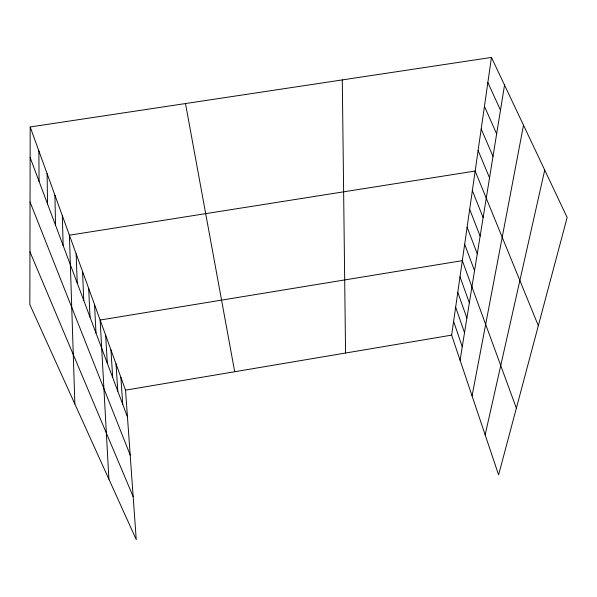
<?xml version="1.0" encoding="UTF-8"?>
<svg xmlns="http://www.w3.org/2000/svg" width="597" height="597" viewBox="0 0 597 597"><rect width="100%" height="100%" fill="white"/><g stroke="black" fill="none" stroke-linecap="round" stroke-linejoin="round"><path stroke-width="0.9" d="M30.193 126.967L29.85 304.612L136.243 539.576L125.542 390.147L30.193 126.967L491.45 57.424L567.15 217.472L498.599 474.891L451.645 335.126L491.45 57.424M460.078 360.23L504.532 85.087M472.07 395.915L523.509 125.213M485.145 434.84L544.725 170.07M125.542 390.147L451.645 335.126M487.853 82.52L500.487 110.132M484.436 106.333L496.652 133.877M481.197 128.974L493.01 156.407M29.954 251.807L133.168 496.674M478.107 150.519L489.547 177.824M538.33 325.693L475.167 171.04L69.401 235.196L74.871 404.05M472.361 190.615L483.122 217.614M30.044 201.987L130.191 455.048M469.682 209.308L480.13 236.128M467.123 227.181L477.272 253.807M30.134 157.541L127.46 416.93M464.667 244.277L474.54 270.71M516.36 408.184L462.324 260.658L100.139 320.022L108.9 479.197M460.003 276.821L469.354 302.828M457.787 292.306L466.884 318.097M455.653 307.164L464.526 332.723M453.616 321.425L462.257 346.76M185.488 103.55L234.703 371.73M120.878 377.274L122.736 404.341M116.019 363.857L117.81 391.214M110.952 349.864L112.676 377.52M105.662 335.268L107.303 363.207M94.535 304.56L95.99 333.059M88.677 288.396L90.028 317.171M82.55 271.486L83.781 300.53M76.132 253.77L77.237 283.075M62.342 215.704L63.14 245.501M54.917 195.219L55.536 225.241M47.111 173.66L47.521 203.883M342.29 79.916L345.566 353.028M38.88 150.937L39.066 181.354"/></g></svg>
